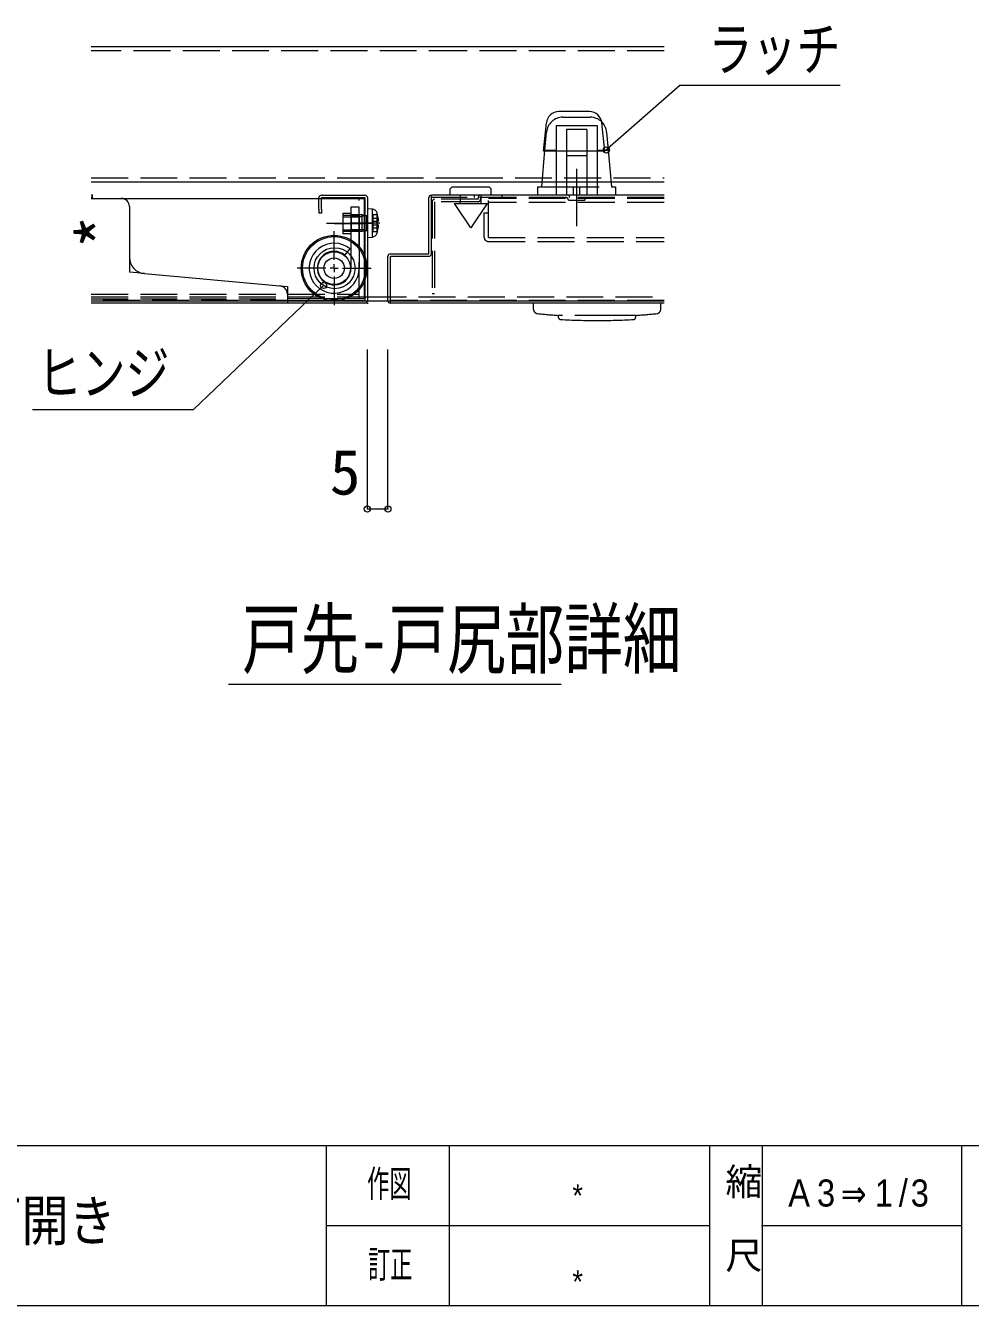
# Model space of a CAD drawing. Units: millimetres at full size, sheet at 1:3; details may follow other scales. Extents: x -616 to 554, y -508 to 310.
# Drawn here: x 136.7 to 367, y -508 to -196 of the extents above; entities that cross this region are included whole.
import ezdxf
from ezdxf.enums import TextEntityAlignment as Align

# ---------------------------------------------------------------- set-up
doc = ezdxf.new("R2010")
doc.units = ezdxf.units.MM
doc.header["$LTSCALE"] = 3
doc.header["$PDMODE"] = 32
doc.header["$PDSIZE"] = 1.5
for name, pattern in [('CHAIN1', [8, 5, -1, 1, -1]), ('DASHED3', [4, 3, -1]), ('DOUBLE_CHAIN1', [8.8, 5, -1, 0.6, -0.6, 0.6, -1])]:
    doc.linetypes.add(name, pattern=pattern)
for name, color, linetype, lineweight in [('0-0', 2, 'Continuous', 9), ('0-1', 7, 'Continuous', 9), ('0-2', 7, 'Continuous', 9), ('0-3', 7, 'Continuous', 9), ('0-4', 7, 'DOUBLE_CHAIN1', 9), ('0-6', 7, 'Continuous', 9), ('0-7', 5, 'DASHED3', 9), ('0-8', 3, 'DOUBLE_CHAIN1', 9), ('0-A', 7, 'Continuous', 9), ('0-F', 7, 'Continuous', 9)]:
    doc.layers.add(name, color=color, linetype=linetype, lineweight=lineweight)
doc.styles.add('@HGｺﾞｼｯｸM', font='')
doc.styles.add('HGｺﾞｼｯｸM', font='')
doc.styles.add('ＭＳ ゴシック', font='')
doc.styles.get('@HGｺﾞｼｯｸM').set_extended_font_data('@HGｺﾞｼｯｸM')
doc.styles.get('HGｺﾞｼｯｸM').set_extended_font_data('HGｺﾞｼｯｸM')
doc.styles.get('ＭＳ ゴシック').set_extended_font_data('MS Gothic')

msp = doc.modelspace()

# ---------------------------------------------------------------- linework, layer by layer
at = {"layer": '0-0', "color": 7, "linetype": 'CHAIN1'}
msp.add_line((271.02, -230.969), (271.02, -244.969), dxfattribs=at)
at = {"layer": '0-0'}
for p, q in [((214.02, -241.769), (216.02, -241.769)), ((214.02, -241.769), (214.02, -246.769)), ((216.02, -240.269), (216.02, -242.269)), ((218.02, -240.269), (216.02, -240.269)), ((216.02, -242.269), (216.02, -255.169)), ((218.02, -242.269), (218.02, -240.269)), ((218.02, -242.269), (218.02, -255.169)), ((216.02, -246.769), (214.02, -246.769)), ((214.542, -252.016), (215.82, -250.479))]:
    msp.add_line(p, q, dxfattribs=at)
at = {"layer": '0-0', "linetype": 'CHAIN1'}
msp.add_line((210.051, -244.169), (221.065, -244.169), dxfattribs=at)
at = {"layer": '0-0', "color": 4}
for radius in [8, 7.7]:
    msp.add_circle((211.92, -255.169), radius, dxfattribs=at)
at = {"layer": '0-0'}
for radius in [6.1, 4.1]:
    msp.add_arc((211.92, -255.169), radius, 50.25706, 0, dxfattribs=at)
at = {"layer": '0-1', "color": 5}
for p, q in [((-616.304, -468.978), (553.696, -468.978)), ((210.045, -507.978), (210.045, -468.978)), ((240.045, -507.978), (240.045, -468.978)), ((303.382, -468.978), (303.382, -507.978)), ((316.352, -507.978), (316.352, -468.978)), ((364.9, -507.978), (364.9, -468.978)), ((210.045, -488.478), (303.382, -488.478)), ((316.11, -488.478), (364.9, -488.478)), ((-616.304, -507.978), (553.696, -507.978))]:
    msp.add_line(p, q, dxfattribs=at)
at = {"layer": '0-2', "color": 4, "linetype": 'CHAIN1'}
for p, q in [((211.92, -253.169), (211.92, -246.169)), ((209.92, -255.169), (202.92, -255.169)), ((211.92, -255.169), (210.92, -255.169)), ((211.92, -255.169), (211.92, -254.169)), ((211.92, -255.169), (211.92, -256.169)), ((211.92, -255.169), (212.92, -255.169)), ((213.92, -255.169), (220.92, -255.169)), ((211.92, -257.169), (211.92, -264.169))]:
    msp.add_line(p, q, dxfattribs=at)
at = {"layer": '0-2', "color": 2, "linetype": 'CHAIN1'}
for p, q in [((212.02, -244.269), (220.02, -244.269)), ((211.92, -253.169), (211.92, -248.069)), ((209.92, -255.169), (204.82, -255.169)), ((211.92, -255.169), (210.92, -255.169)), ((211.92, -255.169), (211.92, -254.169)), ((211.92, -255.169), (211.92, -256.169)), ((211.92, -255.169), (212.92, -255.169)), ((213.92, -255.169), (219.02, -255.169)), ((211.92, -257.169), (211.92, -262.269))]:
    msp.add_line(p, q, dxfattribs=at)
at = {"layer": '0-2', "color": 6, "linetype": 'CHAIN1'}
msp.add_line((223.05, -244.169), (215.79, -244.169), dxfattribs=at)
at = {"layer": '0-2', "color": 6}
for p, q in [((177.66, -289.589), (209.338, -259.389)), ((138.406, -289.589), (177.66, -289.589)), ((186.162, -356.566), (267.288, -356.566))]:
    msp.add_line(p, q, dxfattribs=at)
at = {"layer": '0-2'}
for p, q in [((219.866, -263.669), (220.175, -263.669)), ((220.02, -263.515), (220.02, -263.823)), ((220.02, -313.863), (220.02, -275.007)), ((225.02, -313.863), (225.02, -275.007)), ((220.02, -313.863), (225.02, -313.863))]:
    msp.add_line(p, q, dxfattribs=at)
at = {"layer": '0-2', "color": 6}
msp.add_lwpolyline([(335.276, -210.647), (296.166, -210.647), (277.92, -226.669)], dxfattribs=at)
at = {"layer": '0-2'}
for p in [(278.262, -226.369), (209.338, -259.389), (220.02, -313.863), (225.02, -313.863)]:
    msp.add_point(p, dxfattribs=at)
at = {"layer": '0-3'}
for p, q in [((152.688, -201.169), (244.02, -201.169)), ((244.02, -201.169), (292.353, -201.169)), ((274.167, -216.999), (266.674, -216.999)), ((277.92, -226.669), (277.156, -219.743)), ((225.02, -234.169), (152.688, -234.169)), ((292.353, -234.169), (220.02, -234.169)), ((153.02, -237.369), (152.688, -237.369)), ((153.02, -238.169), (153.02, -237.369)), ((153.02, -238.169), (160.02, -238.169)), ((162.02, -240.169), (162.02, -251.944)), ((162.02, -240.169), (162.02, -252.516)), ((208.22, -240.769), (208.22, -237.969)), ((208.82, -237.369), (219.42, -237.369)), ((208.82, -240.769), (208.82, -237.969)), ((208.82, -237.969), (219.42, -237.969)), ((219.42, -237.969), (219.42, -263.069)), ((220.02, -237.969), (220.02, -263.069)), ((235.02, -251.669), (235.02, -237.969)), ((235.62, -251.669), (235.62, -237.369)), ((292.353, -237.369), (235.62, -237.369)), ((225.02, -263.069), (225.02, -252.269)), ((225.62, -251.669), (235.02, -251.669)), ((165.658, -256.5), (198.702, -259.504)), ((200.52, -261.495), (200.52, -263.669)), ((224.52, -263.169), (152.688, -263.169)), ((219.42, -263.669), (152.688, -263.669)), ((219.22, -262.669), (200.52, -262.669)), ((200.52, -263.069), (219.42, -263.069)), ((292.353, -263.169), (220.52, -263.169)), ((292.353, -263.669), (225.62, -263.669))]:
    msp.add_line(p, q, dxfattribs=at)
at = {"layer": '0-3', "linetype": 'DASHED3'}
for p, q in [((153.02, -237.969), (152.688, -237.969)), ((152.688, -238.169), (153.02, -238.169)), ((218.02, -262.669), (218.02, -238.169)), ((292.353, -237.969), (235.62, -237.969)), ((235.82, -238.969), (235.82, -261.369)), ((247.02, -238.369), (236.42, -238.369)), ((236.42, -238.969), (236.42, -261.369)), ((247.02, -238.969), (236.42, -238.969)), ((246.02, -237.369), (246.02, -237.969)), ((247.02, -237.969), (247.02, -238.369)), ((292.353, -237.369), (247.62, -237.369)), ((292.353, -237.969), (247.62, -237.969)), ((247.62, -237.969), (247.62, -238.369)), ((292.353, -238.169), (249.52, -238.169)), ((249.52, -247.669), (249.52, -238.169)), ((292.353, -239.169), (249.52, -239.169)), ((252.82, -237.369), (252.82, -238.169)), ((269.02, -238.569), (273.02, -238.569)), ((269.22, -237.369), (269.22, -237.969)), ((208.22, -240.769), (208.22, -241.769)), ((208.82, -241.769), (208.22, -241.769)), ((208.82, -240.769), (208.82, -241.769)), ((248.52, -247.669), (248.52, -241.669)), ((248.52, -241.669), (249.52, -241.669)), ((249.52, -247.669), (292.353, -247.669)), ((249.52, -248.669), (292.353, -248.669)), ((152.688, -261.469), (218.02, -261.469)), ((235.82, -261.369), (236.42, -261.369)), ((152.688, -262.669), (200.52, -262.669)), ((200.52, -263.069), (152.688, -263.069)), ((292.353, -263.069), (225.62, -263.069))]:
    msp.add_line(p, q, dxfattribs=at)
at = {"layer": '0-3'}
for points in [[(277.92, -226.669), (262.92, -226.669), (263.685, -219.743)], [(160.02, -238.169), (219.22, -238.169), (219.22, -262.669)], [(225.62, -263.669), (225.62, -252.269), (235.02, -252.269)]]:
    msp.add_lwpolyline(points, dxfattribs=at)
msp.add_circle((212.02, -255.169), 5, dxfattribs=at)
for centre, radius, start, end in [((266.674, -219.999), 3, 90, 175.1023), ((274.167, -219.999), 3, 4.8977, 90), ((160.02, -240.169), 2, 0, 90), ((208.82, -237.969), 0.6, 90, 180), ((219.42, -237.969), 0.6, 0, 90), ((235.62, -237.969), 0.6, 90, 180), ((166.02, -252.516), 4, 180, 264.80557), ((225.62, -252.269), 0.6, 90, 180), ((235.02, -251.669), 0.6, 270, 0), ((198.52, -261.495), 2, 0, 84.80557), ((219.42, -263.069), 0.6, 270, 0), ((225.62, -263.069), 0.6, 180, 270)]:
    msp.add_arc(centre, radius, start, end, dxfattribs=at)
at = {"layer": '0-3', "linetype": 'DASHED3'}
for centre, radius, start, end in [((236.42, -238.969), 0.6, 90, 180), ((247.62, -237.969), 0.6, 90, 180), ((247.02, -238.369), 0.6, 270, 0), ((268.42, -238.569), 0.6, 0, 90), ((273.62, -238.569), 0.6, 90, 180), ((249.52, -247.669), 1, 180, 270)]:
    msp.add_arc(centre, radius, start, end, dxfattribs=at)
at = {"layer": '0-4'}
for p, q in [((266.02, -220.369), (266.02, -226.369)), ((266.02, -220.369), (276.02, -220.369)), ((267.683, -218.369), (274.358, -218.369)), ((268.52, -221.369), (268.52, -221.48)), ((273.52, -221.369), (268.52, -221.369)), ((273.52, -221.369), (273.52, -221.48)), ((276.02, -220.369), (276.02, -226.369)), ((263.315, -226.369), (263.699, -222.017)), ((268.52, -221.48), (268.52, -226.002)), ((273.52, -221.48), (273.52, -226.002)), ((278.342, -222.017), (278.726, -226.369)), ((262.52, -235.369), (263.315, -226.369)), ((263.315, -226.369), (266.02, -226.369)), ((266.02, -226.369), (266.02, -237.369)), ((268.52, -226.002), (268.52, -226.736)), ((268.52, -226.736), (268.52, -227.709)), ((268.52, -227.709), (268.52, -237.369)), ((268.52, -227.709), (273.52, -227.709)), ((273.52, -226.002), (273.52, -226.736)), ((273.52, -226.736), (273.52, -227.709)), ((273.52, -227.709), (273.52, -237.369)), ((276.02, -226.369), (276.02, -237.369)), ((276.02, -226.369), (278.726, -226.369)), ((278.726, -226.369), (279.52, -235.369)), ((261.52, -235.369), (261.52, -237.369)), ((261.52, -235.369), (280.52, -235.369)), ((270.27, -237.369), (270.27, -235.369)), ((271.77, -237.369), (271.77, -235.369)), ((280.52, -235.369), (280.52, -237.369)), ((250.22, -237.369), (240.22, -237.369)), ((241.22, -239.369), (249.22, -239.369)), ((245.22, -245.369), (241.22, -239.369)), ((242.72, -239.369), (242.72, -237.369)), ((249.22, -239.369), (245.22, -245.369)), ((247.72, -239.369), (247.72, -237.369)), ((162.02, -252.516), (162.02, -256.169)), ((165.658, -256.5), (162.02, -256.169)), ((198.702, -259.504), (200.52, -259.669)), ((200.52, -259.669), (200.52, -261.495)), ((260.52, -265.236), (260.52, -263.669)), ((285.574, -266.669), (266.474, -266.669)), ((266.62, -267.171), (266.62, -266.669)), ((285.42, -266.669), (285.42, -267.171))]:
    msp.add_line(p, q, dxfattribs=at)
at = {"layer": '0-4', "linetype": 'CHAIN1'}
msp.add_line((240.72, -235.369), (249.72, -235.369), dxfattribs=at)
at = {"layer": '0-4', "color": 2, "linetype": 'DASHED3'}
for p, q in [((221.42, -242.069), (222.46, -242.069)), ((221.42, -246.269), (221.42, -242.069)), ((221.42, -243.002), (222.632, -243.002)), ((221.42, -243.702), (222.46, -243.702)), ((221.42, -244.636), (222.46, -244.636)), ((221.42, -245.336), (222.632, -245.336)), ((221.42, -246.269), (222.46, -246.269))]:
    msp.add_line(p, q, dxfattribs=at)
at = {"layer": '0-4'}
for points in [[(240.22, -237.369), (240.22, -235.869), (240.72, -235.369)], [(250.22, -237.369), (250.22, -235.869), (249.72, -235.369)], [(291.52, -265.237), (291.52, -263.669), (260.52, -263.669)]]:
    msp.add_lwpolyline(points, dxfattribs=at)
for centre, radius, start, end in [((267.683, -222.369), 4, 90, 174.95755), ((274.358, -222.369), 4, 5.04245, 90), ((261.52, -265.236), 1, 180, 264.01083), ((276.024, -126.995), 140, 264.01083, 266.08857), ((267.12, -267.171), 0.5, 180, 266.80127), ((276.02, -107.919), 160, 266.80127, 270), ((276.02, -107.919), 160, 270, 273.19873), ((284.92, -267.171), 0.5, 273.19873, 0), ((276.024, -126.995), 140, 273.91143, 275.98641), ((290.52, -265.237), 1, 275.98641, 0)]:
    msp.add_arc(centre, radius, start, end, dxfattribs=at)
at = {"layer": '0-6'}
for p, q in [((216.12, -246.169), (216.12, -242.169)), ((219.92, -242.384), (219.42, -242.384)), ((220.12, -247.669), (220.12, -240.669)), ((221.24, -240.767), (220.12, -240.669)), ((222.46, -242.069), (222.472, -242.069)), ((216.12, -246.169), (218.72, -246.169)), ((218.72, -246.169), (219.42, -245.954)), ((219.42, -245.954), (219.92, -245.954)), ((222.46, -243.702), (222.632, -243.702)), ((222.632, -244.636), (222.46, -244.636)), ((222.472, -246.269), (222.46, -246.269)), ((220.12, -247.669), (221.24, -247.571))]:
    msp.add_line(p, q, dxfattribs=at)
for points in [[(218.72, -246.169), (218.72, -242.169), (216.12, -242.169)], [(219.42, -245.954), (219.42, -242.384), (218.72, -242.169)], [(222.632, -243.002), (222.646, -243.119), (222.657, -243.232), (222.665, -243.339), (222.669, -243.437), (222.67, -243.522), (222.667, -243.593), (222.661, -243.646), (222.651, -243.683), (222.642, -243.697), (222.632, -243.702)], [(222.632, -244.636), (222.646, -244.645), (222.657, -244.674), (222.665, -244.722), (222.669, -244.787), (222.67, -244.867), (222.667, -244.959), (222.661, -245.062), (222.651, -245.172), (222.642, -245.253), (222.632, -245.336)]]:
    msp.add_lwpolyline(points, dxfattribs=at)
for centre, radius, start, end in [((219.92, -242.184), 0.2, 270, 0), ((221.127, -242.062), 1.3, 15.88085, 85), ((213.72, -244.169), 9, 13.4934, 15.88085), ((213.72, -244.169), 8.988, 7.45828, 13.51192), ((219.92, -246.154), 0.2, 360, 90), ((213.72, -244.169), 9, 344.11915, 346.5066), ((213.72, -244.169), 8.752, 356.94332, 3.05668), ((213.72, -244.169), 8.988, 346.48808, 352.54172), ((221.127, -246.276), 1.3, 275, 344.11915)]:
    msp.add_arc(centre, radius, start, end, dxfattribs=at)
at = {"layer": '0-7'}
for p, q in [((244.02, -202.169), (152.688, -202.169)), ((292.353, -202.169), (244.02, -202.169)), ((152.688, -233.169), (244.02, -233.169)), ((244.02, -233.169), (292.353, -233.169)), ((152.688, -262.169), (224.52, -262.169)), ((220.52, -262.169), (292.353, -262.169))]:
    msp.add_line(p, q, dxfattribs=at)
at = {"layer": '0-7', "color": 2}
for p, q in [((214.02, -242.269), (218.02, -242.269)), ((214.02, -242.619), (218.02, -242.619)), ((218.02, -245.919), (214.02, -245.919)), ((218.02, -246.269), (214.02, -246.269))]:
    msp.add_line(p, q, dxfattribs=at)
at = {"layer": '0-7', "color": 2, "linetype": 'Continuous'}
for p, q in [((219.92, -245.954), (219.92, -242.384)), ((221.24, -247.571), (221.24, -240.767)), ((222.377, -246.632), (222.377, -241.706))]:
    msp.add_line(p, q, dxfattribs=at)
at = {"layer": '0-8', "color": 2, "linetype": 'Continuous'}
for p, q in [((216.12, -242.599), (218.72, -242.599)), ((219.42, -242.384), (218.72, -242.599)), ((216.12, -245.74), (218.72, -245.74)), ((219.42, -245.954), (218.72, -245.74))]:
    msp.add_line(p, q, dxfattribs=at)
at = {"layer": '0-F', "color": 4}
for radius in [4, 2.5]:
    msp.add_circle((211.92, -255.169), radius, dxfattribs=at)

# ---------------------------------------------------------------- texts
at = {"layer": '0-0', "color": 7, "style": 'ＭＳ ゴシック', "width": 0.85}
msp.add_text('アイコモン\u3000外形図\u3000両開き', height=9.897, dxfattribs=at).set_placement((9.493, -495.228), align=Align.BOTTOM_LEFT)
at = {"layer": '0-1', "color": 2, "style": 'HGｺﾞｼｯｸM', "width": 0.6}
for s, p in [('作図', (219.959, -483.586)), ('訂正', (220.188, -503.249))]:
    msp.add_text(s, height=6.598, dxfattribs=at).set_placement(p, align=Align.BOTTOM_LEFT)
at = {"layer": '0-1', "color": 2, "style": '@HGｺﾞｼｯｸM'}
msp.add_text('縮\u3000尺 ', height=6.598, rotation=270, dxfattribs=at).set_placement((306.401, -473.203), align=Align.BOTTOM_LEFT)
at = {"layer": '0-2', "style": 'ＭＳ ゴシック'}
msp.add_text('5', height=11, dxfattribs=at).set_placement((210.865, -313.655), align=Align.BOTTOM_LEFT)
at = {"layer": '0-4', "style": 'ＭＳ ゴシック'}
msp.add_text('*', height=12.21, rotation=90, dxfattribs=at).set_placement((165.265, -250.493), align=Align.BOTTOM_LEFT)
at = {"layer": '0-6', "color": 2, "style": 'HGｺﾞｼｯｸM', "width": 0.9}
for p in [(269.999, -485.585), (269.999, -506.585)]:
    msp.add_text('*', height=5.499, dxfattribs=at).set_placement(p, align=Align.BOTTOM_LEFT)
at = {"layer": '0-6', "insert": (322.626, -483.978), "char_height": 6.598, "attachment_point": 7, "style": 'HGｺﾞｼｯｸM'}
msp.add_mtext('\\T1.32;\\W0.9;A3⇒1/3', dxfattribs=at)
at = {"layer": '0-A', "style": 'ＭＳ ゴシック', "width": 0.75}
for s, height, p in [('ラッチ', 10.47, (303.198, -210.151)), ('ヒンジ', 10.47, (139.621, -289.093)), ('戸先-戸尻部詳細', 13.96, (189.474, -356.688))]:
    msp.add_text(s, height=height, dxfattribs=at).set_placement(p, align=Align.BOTTOM_LEFT)

doc.saveas('drawing.dxf')
